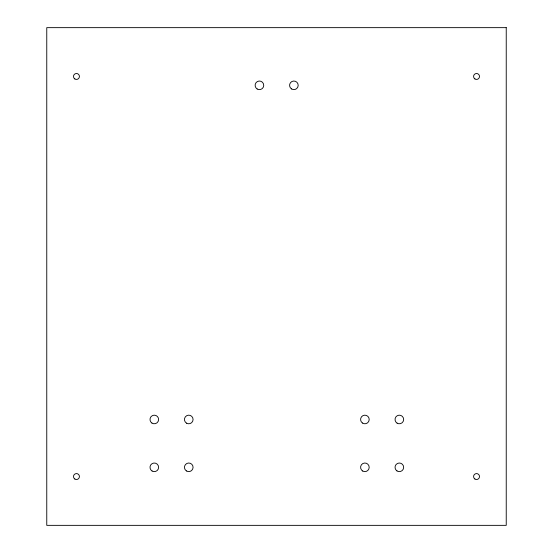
<?xml version="1.0" encoding="UTF-8"?>
<svg xmlns="http://www.w3.org/2000/svg" width="553" height="553" viewBox="0 0 553 553"><rect width="100%" height="100%" fill="white"/><g stroke="black" fill="none" stroke-linecap="round" stroke-linejoin="round"><path stroke-width="0.83" d="M506.237 27.65L46.763 27.65L46.763 525.35L506.237 525.35L506.237 27.65M74.862 78.961A2.965 2.965 0 0 0 79.425 76.584A2.965 2.965 0 0 0 75.084 73.826A2.965 2.965 0 0 0 74.862 78.961M257.173 88.998A4.306 4.306 0 0 0 263.733 85.452A4.306 4.306 0 0 0 257.38 81.54A4.306 4.306 0 0 0 257.173 88.998M291.521 88.929A4.306 4.306 0 0 0 298.185 85.577A4.306 4.306 0 0 0 291.949 81.485A4.306 4.306 0 0 0 291.521 88.929M474.951 78.961A2.965 2.965 0 0 0 479.506 76.584A2.965 2.965 0 0 0 475.172 73.826A2.965 2.965 0 0 0 474.951 78.961M474.916 479.022A2.965 2.965 0 0 0 479.506 476.714A2.965 2.965 0 0 0 475.207 473.893A2.965 2.965 0 0 0 474.916 479.022M74.862 479.043A2.965 2.965 0 0 0 79.425 476.672A2.965 2.965 0 0 0 75.084 473.914A2.965 2.965 0 0 0 74.862 479.043M152.103 471.025A4.306 4.306 0 0 0 158.614 467.389A4.306 4.306 0 0 0 152.206 463.566A4.306 4.306 0 0 0 152.103 471.025M151.944 423.073A4.306 4.306 0 0 0 158.607 419.72A4.306 4.306 0 0 0 152.372 415.628A4.306 4.306 0 0 0 151.944 423.073M186.555 423.176A4.306 4.306 0 0 0 193.073 419.533A4.306 4.306 0 0 0 186.665 415.711A4.306 4.306 0 0 0 186.555 423.176M186.402 470.928A4.306 4.306 0 0 0 193.066 467.568A4.306 4.306 0 0 0 186.824 463.476A4.306 4.306 0 0 0 186.402 470.928M362.74 471.052A4.306 4.306 0 0 0 369.197 467.326A4.306 4.306 0 0 0 362.74 463.594A4.306 4.306 0 0 0 362.74 471.052M362.478 423.038A4.306 4.306 0 0 0 369.19 419.782A4.306 4.306 0 0 0 363.01 415.6A4.306 4.306 0 0 0 362.478 423.038M397.089 423.142A4.306 4.306 0 0 0 403.655 419.596A4.306 4.306 0 0 0 397.303 415.683A4.306 4.306 0 0 0 397.089 423.142M396.985 470.928A4.306 4.306 0 0 0 403.649 467.568A4.306 4.306 0 0 0 397.413 463.476A4.306 4.306 0 0 0 396.985 470.928"/></g></svg>
